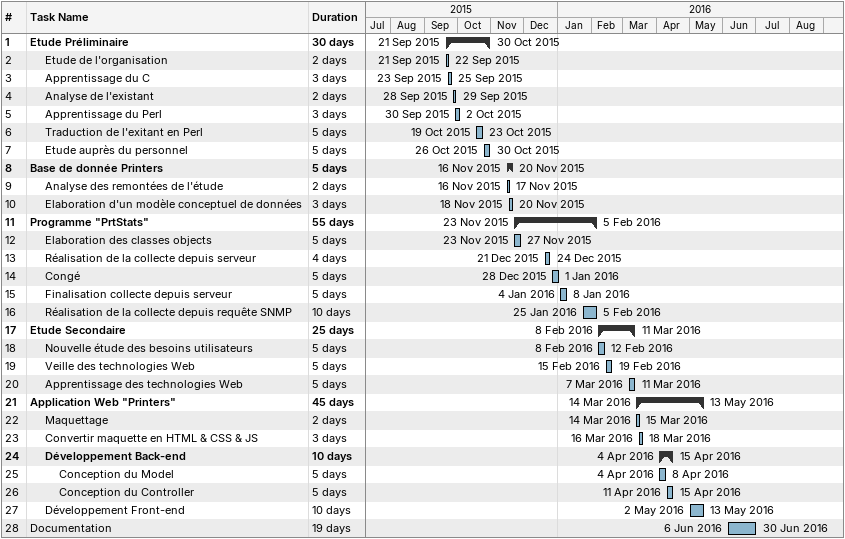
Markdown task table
| ID | Level | Task | Duration | Start | Finish |
|---|---|---|---|---|---|
| 1 | 1 | **Etude Préliminaire** | 30d | 2015-09-21 | 2015-10-30 |
| 2 | 2 | Etude de l'organisation | 2d | 2015-09-21 | 2015-09-22 |
| 3 | 2 | Apprentissage du C | 3d | 2015-09-23 | 2015-09-25 |
| 4 | 2 | Analyse de l'existant | 2d | 2015-09-28 | 2015-09-29 |
| 5 | 2 | Apprentissage du Perl | 3d | 2015-09-30 | 2015-10-02 |
| 6 | 2 | Traduction de l'exitant en Perl | 5d | 2015-10-19 | 2015-10-23 |
| 7 | 2 | Etude auprès du personnel | 5d | 2015-10-26 | 2015-10-30 |
| 8 | 1 | **Base de donnée Printers** | 5d | 2015-11-16 | 2015-11-20 |
| 9 | 2 | Analyse des remontées de l'étude | 2d | 2015-11-16 | 2015-11-17 |
| 10 | 2 | Elaboration d'un modèle conceptuel de données | 3d | 2015-11-18 | 2015-11-20 |
| 11 | 1 | **Programme "PrtStats"** | 55d | 2015-11-23 | 2016-02-05 |
| 12 | 2 | Elaboration des classes objects | 5d | 2015-11-23 | 2015-11-27 |
| 13 | 2 | Réalisation de la collecte depuis serveur | 4d | 2015-12-21 | 2015-12-24 |
| 14 | 2 | Congé | 5d | 2015-12-28 | 2016-01-01 |
| 15 | 2 | Finalisation collecte depuis serveur | 5d | 2016-01-04 | 2016-01-08 |
| 16 | 2 | Réalisation de la collecte depuis requête SNMP | 10d | 2016-01-25 | 2016-02-05 |
| 17 | 1 | **Etude Secondaire** | 25d | 2016-02-08 | 2016-03-11 |
| 18 | 2 | Nouvelle étude des besoins utilisateurs | 5d | 2016-02-08 | 2016-02-12 |
| 19 | 2 | Veille des technologies Web | 5d | 2016-02-15 | 2016-02-19 |
| 20 | 2 | Apprentissage des technologies Web | 5d | 2016-03-07 | 2016-03-11 |
| 21 | 1 | **Application Web "Printers"** | 45d | 2016-03-14 | 2016-05-13 |
| 22 | 2 | Maquettage | 2d | 2016-03-14 | 2016-03-15 |
| 23 | 2 | Convertir maquette en HTML & CSS & JS | 3d | 2016-03-16 | 2016-03-18 |
| 24 | 2 | **Développement Back-end** | 10d | 2016-04-04 | 2016-04-15 |
| 25 | 3 | Conception du Model | 5d | 2016-04-04 | 2016-04-08 |
| 26 | 3 | Conception du Controller | 5d | 2016-04-11 | 2016-04-15 |
| 27 | 2 | Développement Front-end | 10d | 2016-05-02 | 2016-05-13 |
| 28 | 1 | Documentation | 19d | 2016-06-06 | 2016-06-30 |
